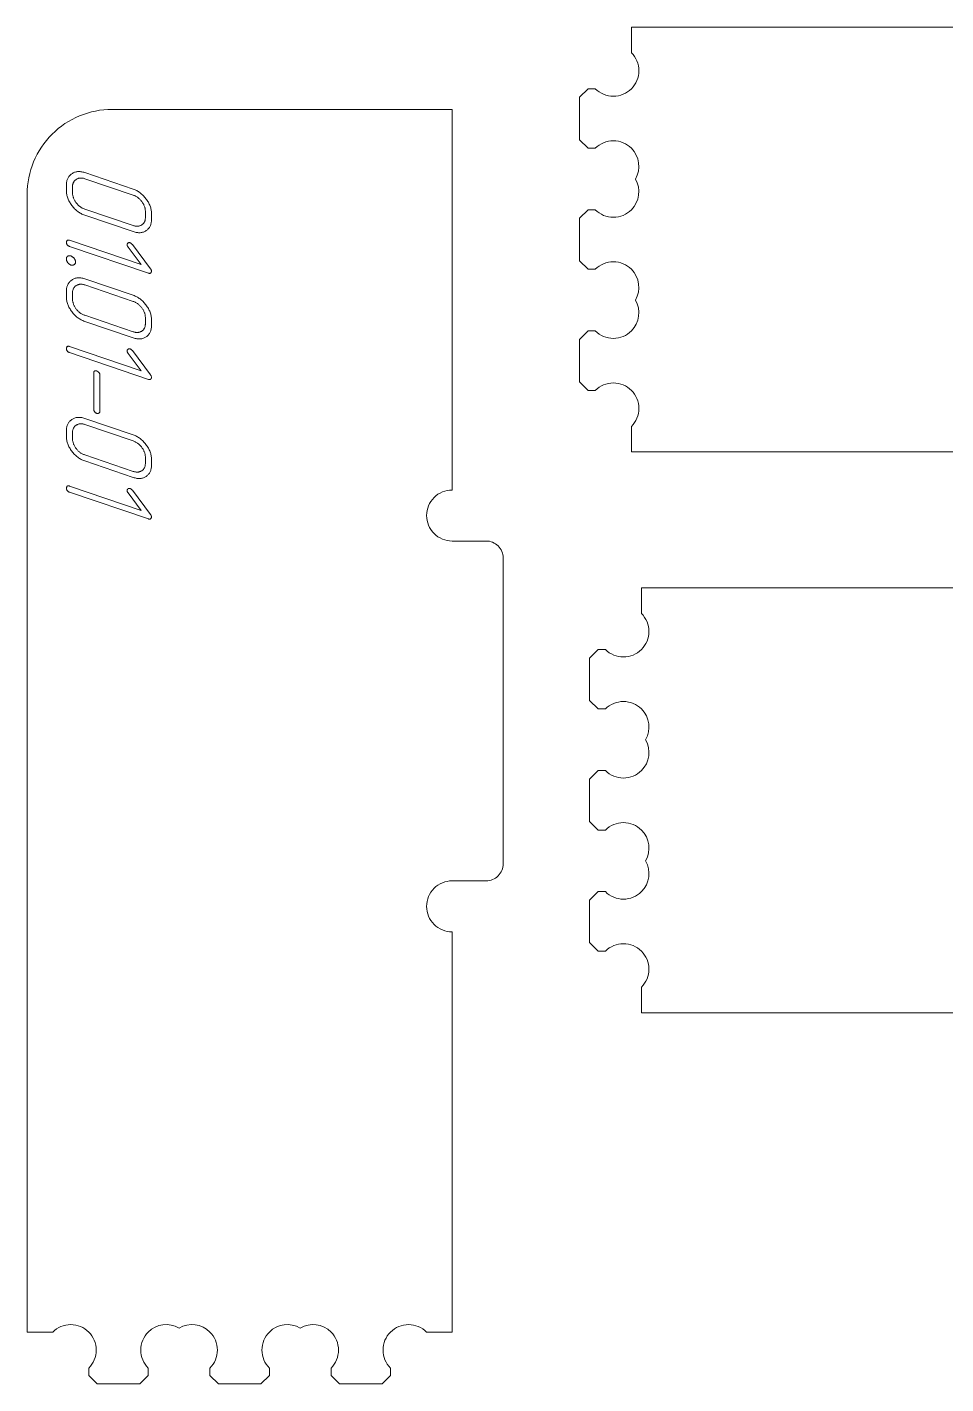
# Model space of a CAD drawing. Header units: millimetres. Extents: x 10 to 1486, y -701 to -10.
# Drawn here: x 808.2 to 916.3, y -690.5 to -530.9 of the extents above; entities that cross this region are included whole.
import ezdxf

# ---------------------------------------------------------------- set-up
doc = ezdxf.new("R2010")
doc.units = ezdxf.units.MM
doc.layers.add('cut', color=7, linetype='Continuous', lineweight=0)
doc.layers.add('mark', color=7, linetype='Continuous', lineweight=0)

msp = doc.modelspace()

# ---------------------------------------------------------------- linework, layer by layer
at = {"layer": 'cut'}
for points in [[(1013.227984, -530.853456), (879.328252, -530.853456), (879.328252, -533.860801, -0.4142135624), (879.328252, -538.103442, -0.4142135624), (875.085611, -538.103442), (874.228262, -538.103442), (873.228264, -539.10344), (873.228264, -544.10343), (874.228262, -545.103428), (875.085611, -545.103428, -0.4142135624), (879.328252, -545.103428, -0.3398485373), (879.802884, -548.728421, -0.3398485373), (879.328252, -552.353413, -0.4142135624), (875.085611, -552.353413), (874.228262, -552.353413), (873.228264, -553.353411), (873.228264, -558.353401), (874.228262, -559.353399), (875.085611, -559.353399, -0.4142135624), (879.328252, -559.353399, -0.339848591), (879.802884, -562.978392, -0.339848591), (879.328252, -566.603385, -0.4142135624), (875.085611, -566.603385), (874.228262, -566.603385), (873.228264, -567.603383), (873.228264, -572.603373), (874.228262, -573.603371), (875.085611, -573.603371, -0.4142135624), (879.328252, -573.603371, -0.4142135624), (879.328252, -577.846012), (879.328252, -580.853356), (926.428146, -580.853356, -1)], [(1014.415226, -596.853316), (880.515494, -596.853316), (880.515494, -599.86066, -0.4142135624), (880.515494, -604.103301, -0.4142135624), (876.272853, -604.103301), (875.415504, -604.103301), (874.415506, -605.103299), (874.415506, -610.103289), (875.415504, -611.103287), (876.272853, -611.103287, -0.4142135624), (880.515494, -611.103287, -0.339848591), (880.990126, -614.72828, -0.339848591), (880.515494, -618.353273, -0.4142135624), (876.272853, -618.353273), (875.415504, -618.353273), (874.415506, -619.353271), (874.415506, -624.353261), (875.415504, -625.353259), (876.272853, -625.353259, -0.4142135624), (880.515494, -625.353259, -0.3398485373), (880.990126, -628.978251, -0.3398485373), (880.515494, -632.603244, -0.4142135624), (876.272853, -632.603244), (875.415504, -632.603244), (874.415506, -633.603242), (874.415506, -638.603232), (875.415504, -639.60323), (876.272853, -639.60323, -0.4142135624), (880.515494, -639.60323, -0.4142135624), (880.515494, -643.845871), (880.515494, -646.853216), (927.615387, -646.853216, -1)]]:
    msp.add_lwpolyline(points, format="xyb", dxfattribs=at)
msp.add_lwpolyline([(826.112868, -683.957743, -0.3398485373), (829.737861, -684.432375, -0.4142135624), (829.737861, -688.675016), (829.737861, -689.532365), (830.737859, -690.532363), (835.737849, -690.532363), (836.737847, -689.532365), (836.737847, -688.675016, -0.1989123674), (835.859167, -686.553695, -0.1989123674), (836.737847, -684.432375, -0.339848591), (840.36284, -683.957743, -0.339848591), (843.987833, -684.432375, -0.4142135624), (843.987833, -688.675016), (843.987833, -689.532365), (844.987831, -690.532363), (849.987821, -690.532363), (850.987819, -689.532365), (850.987819, -688.675016, -0.1989123674), (850.109139, -686.553695, -0.1989123674), (850.987819, -684.432375, -0.4142135624), (855.23046, -684.432375), (858.237804, -684.432375), (858.237804, -637.332481, -0.4142135624), (855.237804, -634.332481, -0.4142135624), (858.237804, -631.332481), (862.237796, -631.332481, 0.4142135624), (864.237792, -629.332485), (864.237792, -593.332557, 0.4142135624), (862.237796, -591.332561), (858.237804, -591.332561, -0.4142135624), (855.237804, -588.332561, -0.4142135624), (858.237804, -585.332561), (858.237804, -540.532663), (818.237884, -540.532663, 0.4142135624), (808.237904, -550.532643), (808.237904, -684.432375), (811.245249, -684.432375, -0.4142135624), (815.48789, -684.432375, -0.4142135624), (815.48789, -688.675016), (815.48789, -689.532365), (816.487888, -690.532363), (821.487878, -690.532363), (822.487876, -689.532365), (822.487876, -688.675016, -0.1989123674), (821.609196, -686.553695, -0.1989123674), (822.487876, -684.432375, -0.3398485373)], format="xyb", close=True, dxfattribs=at)
at = {"layer": 'mark'}
for points in [[(815.005748, -552.982303), (820.720022, -554.924263), (820.830583, -554.959357), (820.939051, -554.988772), (821.045426, -555.01251), (821.149709, -555.030569), (821.251899, -555.04295), (821.351996, -555.049654), (821.450001, -555.050679), (821.545913, -555.046027), (821.639733, -555.035696), (821.73146, -555.019687), (821.821094, -554.998001), (821.908636, -554.970636), (821.994085, -554.937593), (822.077441, -554.898873), (822.158705, -554.854474), (822.237876, -554.804398), (822.31356, -554.749704), (822.38436, -554.691453), (822.450278, -554.629646), (822.511313, -554.564282), (822.567465, -554.495362), (822.618735, -554.422885), (822.665121, -554.346851), (822.706625, -554.267261), (822.743246, -554.184115), (822.774984, -554.097411), (822.80184, -554.007151), (822.823812, -553.913335), (822.840902, -553.815962), (822.853109, -553.715032), (822.860433, -553.610546), (822.862875, -553.502503), (822.862875, -552.788219), (822.860364, -552.675954), (822.85283, -552.564158), (822.840274, -552.452832), (822.822696, -552.341976), (822.800096, -552.231589), (822.772473, -552.121672), (822.739828, -552.012224), (822.702161, -551.903245), (822.659471, -551.794737), (822.611759, -551.686698), (822.559025, -551.579128), (822.501268, -551.472028), (822.43849, -551.365397), (822.370688, -551.259236), (822.297865, -551.153544), (822.220019, -551.048322), (822.138825, -550.945478), (822.055957, -550.84692), (821.971415, -550.752648), (821.885198, -550.662661), (821.797308, -550.576961), (821.707743, -550.495546), (821.616505, -550.418418), (821.523592, -550.345576), (821.429005, -550.277019), (821.332744, -550.212749), (821.234809, -550.152764), (821.1352, -550.097065), (821.033916, -550.045653), (820.930959, -549.998526), (820.826328, -549.955685), (820.720022, -549.917131), (815.005748, -547.97517), (814.894336, -547.939895), (814.785101, -547.910521), (814.678042, -547.887048), (814.573159, -547.869475), (814.470453, -547.857803), (814.369923, -547.852032), (814.27157, -547.852162), (814.175392, -547.858192), (814.081391, -547.870123), (813.989567, -547.887955), (813.899918, -547.911688), (813.812447, -547.941322), (813.727151, -547.976856), (813.644032, -548.018291), (813.563089, -548.065627), (813.484322, -548.118864), (813.409071, -548.176504), (813.338675, -548.23705), (813.273134, -548.300501), (813.212448, -548.366858), (813.156616, -548.436121), (813.10564, -548.508289), (813.059518, -548.583364), (813.018252, -548.661343), (812.98184, -548.742229), (812.950283, -548.82602), (812.923581, -548.912717), (812.901734, -549.00232), (812.884742, -549.094828), (812.872605, -549.190243), (812.865322, -549.288562), (812.862895, -549.389788), (812.862895, -550.104072), (812.865364, -550.215486), (812.872772, -550.326513), (812.885119, -550.437155), (812.902404, -550.54741), (812.924627, -550.657278), (812.95179, -550.766761), (812.983891, -550.875857), (813.02093, -550.984567), (813.062908, -551.092891), (813.109825, -551.200828), (813.161681, -551.308379), (813.218475, -551.415544), (813.280207, -551.522323), (813.346878, -551.628715), (813.418488, -551.734721), (813.495036, -551.840341), (813.575017, -551.943639), (813.656922, -552.042681), (813.740753, -552.137466), (813.826509, -552.227994), (813.91419, -552.314265), (814.003797, -552.396279), (814.095328, -552.474037), (814.188785, -552.547538), (814.284167, -552.616782), (814.381474, -552.68177), (814.480707, -552.742501), (814.581865, -552.798975), (814.684948, -552.851192), (814.789956, -552.899152), (814.896889, -552.942856)], [(815.005748, -552.268019), (820.720022, -554.209979), (820.792594, -554.233003), (820.863883, -554.252297), (820.933889, -554.267863), (821.002611, -554.279699), (821.070049, -554.287805), (821.136204, -554.292183), (821.201076, -554.292831), (821.264664, -554.28975), (821.326968, -554.28294), (821.387989, -554.272401), (821.447727, -554.258132), (821.506181, -554.240134), (821.563352, -554.218407), (821.619239, -554.19295), (821.673843, -554.163765), (821.727163, -554.13085), (821.778195, -554.094841), (821.825935, -554.056375), (821.870382, -554.01545), (821.911538, -553.972068), (821.9494, -553.926228), (821.98397, -553.877929), (822.015248, -553.827173), (822.043234, -553.773959), (822.067927, -553.718287), (822.089327, -553.660156), (822.107436, -553.599568), (822.122251, -553.536522), (822.133775, -553.471018), (822.142006, -553.403056), (822.146944, -553.332636), (822.148591, -553.259758), (822.148591, -552.545474), (822.146958, -552.471495), (822.142062, -552.397775), (822.1339, -552.324312), (822.122475, -552.251107), (822.107784, -552.178159), (822.08983, -552.105469), (822.06861, -552.033037), (822.044127, -551.960862), (822.016378, -551.888945), (821.985365, -551.817286), (821.951088, -551.745885), (821.913546, -551.674741), (821.87274, -551.603854), (821.828669, -551.533226), (821.781334, -551.462855), (821.730734, -551.392741), (821.677819, -551.324157), (821.623536, -551.258373), (821.567886, -551.195389), (821.510869, -551.135205), (821.452484, -551.077821), (821.392733, -551.023238), (821.331614, -550.971455), (821.269128, -550.922472), (821.205275, -550.876289), (821.140055, -550.832906), (821.073467, -550.792324), (821.005513, -550.754542), (820.936191, -550.71956), (820.865502, -550.687378), (820.793445, -550.657996), (820.720022, -550.631415), (815.005748, -548.689454), (814.934026, -548.666765), (814.863505, -548.64786), (814.794183, -548.632739), (814.726061, -548.621402), (814.659139, -548.613849), (814.593416, -548.610081), (814.528893, -548.610097), (814.46557, -548.613896), (814.403447, -548.62148), (814.342524, -548.632849), (814.2828, -548.648001), (814.224276, -548.666938), (814.166952, -548.689658), (814.110828, -548.716163), (814.055903, -548.746452), (814.002178, -548.780526), (813.950714, -548.817571), (813.902569, -548.856778), (813.857745, -548.898144), (813.816241, -548.941672), (813.778058, -548.98736), (813.743194, -549.035209), (813.711652, -549.085219), (813.683429, -549.137389), (813.658527, -549.191719), (813.636945, -549.248211), (813.618683, -549.306863), (813.603742, -549.367676), (813.592121, -549.430649), (813.58382, -549.495783), (813.578839, -549.563078), (813.577179, -549.632533), (813.577179, -550.346817), (813.57877, -550.419093), (813.583541, -550.491278), (813.591493, -550.563373), (813.602626, -550.635377), (813.616939, -550.70729), (813.634434, -550.779113), (813.655109, -550.850845), (813.678965, -550.922486), (813.706001, -550.994036), (813.736219, -551.065496), (813.769617, -551.136865), (813.806197, -551.208144), (813.845957, -551.279331), (813.888897, -551.350428), (813.935019, -551.421435), (813.984321, -551.492351), (814.036023, -551.561822), (814.089343, -551.628494), (814.144282, -551.692367), (814.200839, -551.753441), (814.259014, -551.811716), (814.318807, -551.867193), (814.380219, -551.91987), (814.443249, -551.969749), (814.507897, -552.016829), (814.574164, -552.06111), (814.642049, -552.102592), (814.711552, -552.141275), (814.782673, -552.177159), (814.855413, -552.210245), (814.929771, -552.240531)], [(813.218586, -556.653501), (822.514326, -559.812646), (822.543278, -559.821515), (822.571162, -559.828074), (822.597979, -559.832322), (822.623729, -559.834261), (822.648411, -559.833889), (822.672027, -559.831207), (822.694575, -559.826216), (822.716056, -559.818914), (822.736469, -559.809302), (822.755816, -559.79738), (822.77406, -559.783213), (822.790747, -559.767645), (822.805737, -559.750937), (822.81903, -559.733087), (822.830626, -559.714097), (822.840526, -559.693966), (822.848728, -559.672694), (822.855233, -559.650282), (822.860041, -559.626729), (822.863152, -559.602034), (822.864269, -559.549512), (822.85839, -559.496457), (822.845456, -559.444022), (822.825467, -559.392207), (822.798424, -559.341013), (822.764326, -559.290438), (820.614777, -556.42426), (820.570223, -556.383988), (820.529697, -556.348437), (820.4932, -556.31761), (820.460731, -556.291504), (820.43229, -556.270121), (820.407878, -556.25346), (820.387494, -556.241522), (820.371139, -556.234305), (820.334199, -556.223428), (820.298601, -556.216354), (820.264347, -556.213083), (820.231435, -556.213616), (820.199866, -556.217952), (820.169639, -556.226092), (820.140756, -556.238035), (820.113215, -556.253781), (820.088025, -556.272669), (820.066194, -556.29404), (820.047721, -556.317891), (820.032607, -556.344224), (820.020852, -556.373039), (820.012455, -556.404335), (820.007417, -556.438113), (820.005738, -556.474372), (820.007412, -556.508422), (820.012434, -556.542717), (820.020805, -556.577256), (820.032523, -556.612039), (820.04759, -556.647066), (820.066005, -556.682337), (820.087769, -556.717853), (820.11288, -556.753612), (821.648592, -558.804166), (813.218363, -555.939105), (813.173471, -555.925545), (813.131707, -555.916393), (813.093072, -555.91165), (813.057565, -555.911315), (813.025187, -555.915389), (812.995937, -555.923871), (812.969816, -555.936761), (812.946823, -555.95406), (812.926734, -555.991764), (812.909323, -556.026584), (812.894591, -556.058519), (812.882538, -556.08757), (812.873163, -556.113737), (812.866466, -556.137019), (812.862448, -556.157417), (812.861109, -556.174931), (812.86245, -556.213778), (812.866473, -556.251751), (812.873178, -556.288848), (812.882566, -556.32507), (812.894635, -556.360416), (812.909386, -556.394887), (812.926819, -556.428482), (812.946935, -556.461202), (812.973079, -556.493528), (813.001455, -556.523486), (813.032063, -556.551076), (813.064903, -556.576297), (813.099976, -556.59915), (813.13728, -556.619635), (813.176817, -556.637752)], [(813.934321, -558.503944), (813.932501, -558.454901), (813.927039, -558.406881), (813.917936, -558.359883), (813.905192, -558.313907), (813.888807, -558.268953), (813.86878, -558.225021), (813.845113, -558.182111), (813.817804, -558.140224), (813.786854, -558.099358), (813.752263, -558.059515), (813.714316, -558.020798), (813.676733, -557.984562), (813.640656, -557.951223), (813.606085, -557.920782), (813.573022, -557.893239), (813.541465, -557.868593), (813.511415, -557.846845), (813.482871, -557.827995), (813.455835, -557.812042), (813.430304, -557.798987), (813.406281, -557.78883), (813.400511, -557.786743), (813.391922, -557.783852), (813.37199, -557.777607), (813.33269, -557.76719), (813.294144, -557.75954), (813.256351, -557.754655), (813.219312, -557.752537), (813.183025, -557.753185), (813.147493, -557.756599), (813.112713, -557.76278), (813.078687, -557.771726), (813.045414, -557.783439), (813.012895, -557.797918), (812.990373, -557.813236), (812.969682, -557.830483), (812.950822, -557.849661), (812.933793, -557.87077), (812.918595, -557.893809), (812.905229, -557.918779), (812.893693, -557.945679), (812.883989, -557.97451), (812.876115, -558.005271), (812.870073, -558.037963), (812.865861, -558.072585), (812.863481, -558.109138), (812.862937, -558.147792), (812.864402, -558.187461), (812.867959, -558.226402), (812.873609, -558.264617), (812.881352, -558.302103), (812.891187, -558.338862), (812.903115, -558.374894), (812.917136, -558.410198), (812.933249, -558.444775), (812.951455, -558.478624), (812.971753, -558.511746), (812.994145, -558.54414), (813.018628, -558.575806), (813.045058, -558.606675), (813.099362, -558.663894), (813.154712, -558.714667), (813.211108, -558.758993), (813.268551, -558.796873), (813.32704, -558.828305), (813.386575, -558.853291), (813.416641, -558.863274), (813.446487, -558.871127), (813.476072, -558.876798), (813.505395, -558.880286), (813.534456, -558.881591), (813.563256, -558.880714), (813.591794, -558.877654), (813.620071, -558.872412), (813.648086, -558.864987), (813.67584, -558.85538), (813.703332, -558.84359), (813.730562, -558.829618), (813.783652, -558.795512), (813.807717, -558.776565), (813.82969, -558.756645), (813.84957, -558.735752), (813.867357, -558.713887), (813.883052, -558.691049), (813.896654, -558.667238), (813.908163, -558.642454), (813.91758, -558.616697), (813.924904, -558.589968), (813.930136, -558.562266), (813.933275, -558.533591)], [(815.005748, -565.482278), (820.720022, -567.424238), (820.830583, -567.459332), (820.939051, -567.488747), (821.045426, -567.512485), (821.149709, -567.530544), (821.251899, -567.542925), (821.351996, -567.549629), (821.450001, -567.550654), (821.545913, -567.546002), (821.639733, -567.535671), (821.73146, -567.519662), (821.821094, -567.497976), (821.908636, -567.470611), (821.994085, -567.437568), (822.077441, -567.398848), (822.158705, -567.354449), (822.237876, -567.304373), (822.31356, -567.249679), (822.38436, -567.191428), (822.450278, -567.129621), (822.511313, -567.064257), (822.567465, -566.995337), (822.618735, -566.92286), (822.665121, -566.846826), (822.706625, -566.767236), (822.743246, -566.68409), (822.774984, -566.597386), (822.80184, -566.507126), (822.823812, -566.41331), (822.840902, -566.315937), (822.853109, -566.215007), (822.860433, -566.110521), (822.862875, -566.002478), (822.862875, -565.288194), (822.860364, -565.175929), (822.85283, -565.064133), (822.840274, -564.952807), (822.822696, -564.841951), (822.800096, -564.731564), (822.772473, -564.621647), (822.739828, -564.512199), (822.702161, -564.40322), (822.659471, -564.294712), (822.611759, -564.186673), (822.559025, -564.079103), (822.501268, -563.972003), (822.43849, -563.865372), (822.370688, -563.759211), (822.297865, -563.653519), (822.220019, -563.548297), (822.138825, -563.445453), (822.055957, -563.346895), (821.971415, -563.252623), (821.885198, -563.162636), (821.797308, -563.076936), (821.707743, -562.995521), (821.616505, -562.918393), (821.523592, -562.845551), (821.429005, -562.776994), (821.332744, -562.712724), (821.234809, -562.652739), (821.1352, -562.59704), (821.033916, -562.545628), (820.930959, -562.498501), (820.826328, -562.45566), (820.720022, -562.417106), (815.005748, -560.475145), (814.894336, -560.43987), (814.785101, -560.410496), (814.678042, -560.387023), (814.573159, -560.36945), (814.470453, -560.357778), (814.369923, -560.352007), (814.27157, -560.352137), (814.175392, -560.358167), (814.081391, -560.370098), (813.989567, -560.38793), (813.899918, -560.411663), (813.812447, -560.441297), (813.727151, -560.476831), (813.644032, -560.518266), (813.563089, -560.565602), (813.484322, -560.618839), (813.409071, -560.676479), (813.338675, -560.737025), (813.273134, -560.800476), (813.212448, -560.866833), (813.156616, -560.936096), (813.10564, -561.008264), (813.059518, -561.083339), (813.018252, -561.161318), (812.98184, -561.242204), (812.950283, -561.325995), (812.923581, -561.412692), (812.901734, -561.502295), (812.884742, -561.594803), (812.872605, -561.690218), (812.865322, -561.788537), (812.862895, -561.889763), (812.862895, -562.604047), (812.865364, -562.715461), (812.872772, -562.826488), (812.885119, -562.93713), (812.902404, -563.047385), (812.924627, -563.157253), (812.95179, -563.266736), (812.983891, -563.375832), (813.02093, -563.484542), (813.062908, -563.592866), (813.109825, -563.700803), (813.161681, -563.808354), (813.218475, -563.915519), (813.280207, -564.022298), (813.346878, -564.12869), (813.418488, -564.234696), (813.495036, -564.340316), (813.575017, -564.443614), (813.656922, -564.542656), (813.740753, -564.637441), (813.826509, -564.727969), (813.91419, -564.81424), (814.003797, -564.896254), (814.095328, -564.974012), (814.188785, -565.047513), (814.284167, -565.116757), (814.381474, -565.181745), (814.480707, -565.242476), (814.581865, -565.29895), (814.684948, -565.351167), (814.789956, -565.399127), (814.896889, -565.442831)], [(815.005748, -564.767994), (820.720022, -566.709954), (820.792594, -566.732978), (820.863883, -566.752272), (820.933889, -566.767838), (821.002611, -566.779674), (821.070049, -566.78778), (821.136204, -566.792158), (821.201076, -566.792806), (821.264664, -566.789725), (821.326968, -566.782915), (821.387989, -566.772376), (821.447727, -566.758107), (821.506181, -566.740109), (821.563352, -566.718382), (821.619239, -566.692925), (821.673843, -566.66374), (821.727163, -566.630825), (821.778195, -566.594816), (821.825935, -566.55635), (821.870382, -566.515425), (821.911538, -566.472043), (821.9494, -566.426203), (821.98397, -566.377904), (822.015248, -566.327148), (822.043234, -566.273934), (822.067927, -566.218262), (822.089327, -566.160131), (822.107436, -566.099543), (822.122251, -566.036497), (822.133775, -565.970993), (822.142006, -565.903031), (822.146944, -565.832611), (822.148591, -565.759733), (822.148591, -565.045449), (822.146958, -564.97147), (822.142062, -564.89775), (822.1339, -564.824287), (822.122475, -564.751082), (822.107784, -564.678134), (822.08983, -564.605444), (822.06861, -564.533012), (822.044127, -564.460837), (822.016378, -564.38892), (821.985365, -564.317261), (821.951088, -564.24586), (821.913546, -564.174716), (821.87274, -564.103829), (821.828669, -564.033201), (821.781334, -563.96283), (821.730734, -563.892716), (821.677819, -563.824132), (821.623536, -563.758348), (821.567886, -563.695364), (821.510869, -563.63518), (821.452484, -563.577796), (821.392733, -563.523213), (821.331614, -563.47143), (821.269128, -563.422447), (821.205275, -563.376264), (821.140055, -563.332881), (821.073467, -563.292299), (821.005513, -563.254517), (820.936191, -563.219535), (820.865502, -563.187353), (820.793445, -563.157971), (820.720022, -563.13139), (815.005748, -561.189429), (814.934026, -561.16674), (814.863505, -561.147835), (814.794183, -561.132714), (814.726061, -561.121377), (814.659139, -561.113824), (814.593416, -561.110056), (814.528893, -561.110072), (814.46557, -561.113871), (814.403447, -561.121455), (814.342524, -561.132824), (814.2828, -561.147976), (814.224276, -561.166913), (814.166952, -561.189633), (814.110828, -561.216138), (814.055903, -561.246427), (814.002178, -561.280501), (813.950714, -561.317546), (813.902569, -561.356753), (813.857745, -561.398119), (813.816241, -561.441647), (813.778058, -561.487335), (813.743194, -561.535184), (813.711652, -561.585194), (813.683429, -561.637364), (813.658527, -561.691694), (813.636945, -561.748186), (813.618683, -561.806838), (813.603742, -561.867651), (813.592121, -561.930624), (813.58382, -561.995758), (813.578839, -562.063053), (813.577179, -562.132508), (813.577179, -562.846792), (813.57877, -562.919068), (813.583541, -562.991253), (813.591493, -563.063348), (813.602626, -563.135352), (813.616939, -563.207265), (813.634434, -563.279088), (813.655109, -563.35082), (813.678965, -563.422461), (813.706001, -563.494011), (813.736219, -563.565471), (813.769617, -563.63684), (813.806197, -563.708119), (813.845957, -563.779306), (813.888897, -563.850403), (813.935019, -563.92141), (813.984321, -563.992326), (814.036023, -564.061797), (814.089343, -564.128469), (814.144282, -564.192342), (814.200839, -564.253416), (814.259014, -564.311691), (814.318807, -564.367168), (814.380219, -564.419845), (814.443249, -564.469724), (814.507897, -564.516804), (814.574164, -564.561085), (814.642049, -564.602567), (814.711552, -564.64125), (814.782673, -564.677134), (814.855413, -564.71022), (814.929771, -564.740506)], [(813.218586, -569.153476), (822.514326, -572.312621), (822.543278, -572.32149), (822.571162, -572.328049), (822.597979, -572.332297), (822.623729, -572.334236), (822.648411, -572.333864), (822.672027, -572.331182), (822.694575, -572.326191), (822.716056, -572.318889), (822.736469, -572.309277), (822.755816, -572.297355), (822.77406, -572.283188), (822.790747, -572.26762), (822.805737, -572.250912), (822.81903, -572.233062), (822.830626, -572.214072), (822.840526, -572.193941), (822.848728, -572.172669), (822.855233, -572.150257), (822.860041, -572.126704), (822.863152, -572.102009), (822.864269, -572.049487), (822.85839, -571.996432), (822.845456, -571.943997), (822.825467, -571.892182), (822.798424, -571.840988), (822.764326, -571.790413), (820.614777, -568.924235), (820.570223, -568.883963), (820.529697, -568.848412), (820.4932, -568.817585), (820.460731, -568.791479), (820.43229, -568.770096), (820.407878, -568.753435), (820.387494, -568.741497), (820.371139, -568.73428), (820.334199, -568.723403), (820.298601, -568.716329), (820.264347, -568.713058), (820.231435, -568.713591), (820.199866, -568.717927), (820.169639, -568.726067), (820.140756, -568.73801), (820.113215, -568.753756), (820.088025, -568.772644), (820.066194, -568.794015), (820.047721, -568.817866), (820.032607, -568.844199), (820.020852, -568.873014), (820.012455, -568.90431), (820.007417, -568.938088), (820.005738, -568.974347), (820.007412, -569.008397), (820.012434, -569.042692), (820.020805, -569.077231), (820.032523, -569.112014), (820.04759, -569.147041), (820.066005, -569.182312), (820.087769, -569.217828), (820.11288, -569.253587), (821.648592, -571.304141), (813.218363, -568.43908), (813.173471, -568.42552), (813.131707, -568.416368), (813.093072, -568.411625), (813.057565, -568.41129), (813.025187, -568.415364), (812.995937, -568.423846), (812.969816, -568.436736), (812.946823, -568.454035), (812.926734, -568.491739), (812.909323, -568.526559), (812.894591, -568.558494), (812.882538, -568.587545), (812.873163, -568.613712), (812.866466, -568.636994), (812.862448, -568.657392), (812.861109, -568.674906), (812.86245, -568.713753), (812.866473, -568.751726), (812.873178, -568.788823), (812.882566, -568.825045), (812.894635, -568.860391), (812.909386, -568.894862), (812.926819, -568.928457), (812.946935, -568.961177), (812.973079, -568.993503), (813.001455, -569.023461), (813.032063, -569.051051), (813.064903, -569.076272), (813.099976, -569.099125), (813.13728, -569.11961), (813.176817, -569.137727)], [(816.077174, -571.553583), (816.077174, -575.839289), (816.07896, -575.881525), (816.084317, -575.922519), (816.093246, -575.962272), (816.105746, -576.000783), (816.121817, -576.038053), (816.14146, -576.074081), (816.164674, -576.108868), (816.19146, -576.142413), (816.220254, -576.173961), (816.249495, -576.202757), (816.279183, -576.228802), (816.309317, -576.252094), (816.339897, -576.272635), (816.370924, -576.290424), (816.402397, -576.305462), (816.434316, -576.317747), (816.466236, -576.326822), (816.497709, -576.332172), (816.528736, -576.333798), (816.559316, -576.331698), (816.58945, -576.325874), (816.619137, -576.316324), (816.648378, -576.30305), (816.677173, -576.286051), (816.703959, -576.266359), (816.727173, -576.245007), (816.746816, -576.221995), (816.762887, -576.197323), (816.775387, -576.170991), (816.784316, -576.142999), (816.789673, -576.113346), (816.791458, -576.082034), (816.791458, -571.796328), (816.790234, -571.763214), (816.786562, -571.730837), (816.780441, -571.699197), (816.771871, -571.668293), (816.760854, -571.638126), (816.747388, -571.608695), (816.731473, -571.580002), (816.71311, -571.552045), (816.692299, -571.524824), (816.66904, -571.498341), (816.6183, -571.448647), (816.594141, -571.426567), (816.571049, -571.406421), (816.549024, -571.388208), (816.528066, -571.371929), (816.508176, -571.357582), (816.489352, -571.34517), (816.471597, -571.33469), (816.454908, -571.326144), (816.439286, -571.319532), (816.435548, -571.318181), (816.429859, -571.316265), (816.416571, -571.312089), (816.364674, -571.299893), (816.314785, -571.294909), (816.266906, -571.297136), (816.221035, -571.306575), (816.177174, -571.323226), (816.153737, -571.341279), (816.133424, -571.3624), (816.116237, -571.386591), (816.102174, -571.413851), (816.091237, -571.44418), (816.083424, -571.477578), (816.078737, -571.514046)], [(815.005748, -581.910817), (820.720022, -583.852777), (820.830583, -583.88787), (820.939051, -583.917286), (821.045426, -583.941023), (821.149709, -583.959083), (821.251899, -583.971464), (821.351996, -583.978167), (821.450001, -583.979193), (821.545913, -583.97454), (821.639733, -583.96421), (821.73146, -583.948201), (821.821094, -583.926514), (821.908636, -583.89915), (821.994085, -583.866107), (822.077441, -583.827386), (822.158705, -583.782988), (822.237876, -583.732911), (822.31356, -583.678217), (822.38436, -583.619967), (822.450278, -583.55816), (822.511313, -583.492796), (822.567465, -583.423876), (822.618735, -583.351399), (822.665121, -583.275365), (822.706625, -583.195775), (822.743246, -583.112628), (822.774984, -583.025925), (822.80184, -582.935665), (822.823812, -582.841848), (822.840902, -582.744475), (822.853109, -582.643546), (822.860433, -582.539059), (822.862875, -582.431016), (822.862875, -581.716732), (822.860364, -581.604467), (822.85283, -581.492672), (822.840274, -581.381346), (822.822696, -581.270489), (822.800096, -581.160102), (822.772473, -581.050185), (822.739828, -580.940737), (822.702161, -580.831759), (822.659471, -580.72325), (822.611759, -580.615211), (822.559025, -580.507641), (822.501268, -580.400541), (822.43849, -580.293911), (822.370688, -580.18775), (822.297865, -580.082058), (822.220019, -579.976836), (822.138825, -579.873992), (822.055957, -579.775434), (821.971415, -579.681161), (821.885198, -579.591175), (821.797308, -579.505474), (821.707743, -579.42406), (821.616505, -579.346932), (821.523592, -579.274089), (821.429005, -579.205533), (821.332744, -579.141262), (821.234809, -579.081278), (821.1352, -579.025579), (821.033916, -578.974166), (820.930959, -578.92704), (820.826328, -578.884199), (820.720022, -578.845644), (815.005748, -576.903684), (814.894336, -576.868409), (814.785101, -576.839035), (814.678042, -576.815561), (814.573159, -576.797988), (814.470453, -576.786317), (814.369923, -576.780546), (814.27157, -576.780675), (814.175392, -576.786706), (814.081391, -576.798637), (813.989567, -576.816469), (813.899918, -576.840202), (813.812447, -576.869835), (813.727151, -576.90537), (813.644032, -576.946805), (813.563089, -576.994141), (813.484322, -577.047378), (813.409071, -577.105018), (813.338675, -577.165563), (813.273134, -577.229015), (813.212448, -577.295372), (813.156616, -577.364634), (813.10564, -577.436803), (813.059518, -577.511877), (813.018252, -577.589857), (812.98184, -577.670743), (812.950283, -577.754534), (812.923581, -577.841231), (812.901734, -577.930834), (812.884742, -578.023342), (812.872605, -578.118756), (812.865322, -578.217076), (812.862895, -578.318301), (812.862895, -579.032586), (812.865364, -579.144), (812.872772, -579.255027), (812.885119, -579.365668), (812.902404, -579.475923), (812.924627, -579.585792), (812.95179, -579.695274), (812.983891, -579.804371), (813.02093, -579.913081), (813.062908, -580.021404), (813.109825, -580.129342), (813.161681, -580.236893), (813.218475, -580.344058), (813.280207, -580.450836), (813.346878, -580.557229), (813.418488, -580.663235), (813.495036, -580.768855), (813.575017, -580.872153), (813.656922, -580.971194), (813.740753, -581.065979), (813.826509, -581.156507), (813.91419, -581.242779), (814.003797, -581.324793), (814.095328, -581.402551), (814.188785, -581.476052), (814.284167, -581.545296), (814.381474, -581.610284), (814.480707, -581.671014), (814.581865, -581.727488), (814.684948, -581.779705), (814.789956, -581.827666), (814.896889, -581.87137)], [(815.005748, -581.196532), (820.720022, -583.138493), (820.792594, -583.161516), (820.863883, -583.180811), (820.933889, -583.196376), (821.002611, -583.208212), (821.070049, -583.216319), (821.136204, -583.220696), (821.201076, -583.221345), (821.264664, -583.218264), (821.326968, -583.211454), (821.387989, -583.200914), (821.447727, -583.186645), (821.506181, -583.168647), (821.563352, -583.14692), (821.619239, -583.121464), (821.673843, -583.092278), (821.727163, -583.059363), (821.778195, -583.023355), (821.825935, -582.984888), (821.870382, -582.943964), (821.911538, -582.900582), (821.9494, -582.854741), (821.98397, -582.806443), (822.015248, -582.755687), (822.043234, -582.702472), (822.067927, -582.6468), (822.089327, -582.58867), (822.107436, -582.528082), (822.122251, -582.465036), (822.133775, -582.399531), (822.142006, -582.331569), (822.146944, -582.261149), (822.148591, -582.188271), (822.148591, -581.473987), (822.146958, -581.400009), (822.142062, -581.326288), (822.1339, -581.252825), (822.122475, -581.17962), (822.107784, -581.106673), (822.08983, -581.033983), (822.06861, -580.96155), (822.044127, -580.889376), (822.016378, -580.817459), (821.985365, -580.7458), (821.951088, -580.674398), (821.913546, -580.603254), (821.87274, -580.532368), (821.828669, -580.461739), (821.781334, -580.391368), (821.730734, -580.321255), (821.677819, -580.252671), (821.623536, -580.186886), (821.567886, -580.123902), (821.510869, -580.063718), (821.452484, -580.006335), (821.392733, -579.951751), (821.331614, -579.899968), (821.269128, -579.850985), (821.205275, -579.804802), (821.140055, -579.76142), (821.073467, -579.720837), (821.005513, -579.683055), (820.936191, -579.648073), (820.865502, -579.615891), (820.793445, -579.58651), (820.720022, -579.559928), (815.005748, -577.617968), (814.934026, -577.595279), (814.863505, -577.576373), (814.794183, -577.561252), (814.726061, -577.549916), (814.659139, -577.542363), (814.593416, -577.538594), (814.528893, -577.53861), (814.46557, -577.54241), (814.403447, -577.549994), (814.342524, -577.561362), (814.2828, -577.576515), (814.224276, -577.595451), (814.166952, -577.618172), (814.110828, -577.644677), (814.055903, -577.674966), (814.002178, -577.709039), (813.950714, -577.746085), (813.902569, -577.785291), (813.857745, -577.826658), (813.816241, -577.870186), (813.778058, -577.915874), (813.743194, -577.963723), (813.711652, -578.013732), (813.683429, -578.065902), (813.658527, -578.120233), (813.636945, -578.176724), (813.618683, -578.235377), (813.603742, -578.296189), (813.592121, -578.359163), (813.58382, -578.424297), (813.578839, -578.491591), (813.577179, -578.561046), (813.577179, -579.275331), (813.57877, -579.347607), (813.583541, -579.419792), (813.591493, -579.491887), (813.602626, -579.56389), (813.616939, -579.635804), (813.634434, -579.707626), (813.655109, -579.779358), (813.678965, -579.850999), (813.706001, -579.92255), (813.736219, -579.99401), (813.769617, -580.065379), (813.806197, -580.136657), (813.845957, -580.207845), (813.888897, -580.278942), (813.935019, -580.349948), (813.984321, -580.420864), (814.036023, -580.490335), (814.089343, -580.557007), (814.144282, -580.62088), (814.200839, -580.681954), (814.259014, -580.74023), (814.318807, -580.795706), (814.380219, -580.848384), (814.443249, -580.898263), (814.507897, -580.945342), (814.574164, -580.989623), (814.642049, -581.031105), (814.711552, -581.069789), (814.782673, -581.105673), (814.855413, -581.138758), (814.929771, -581.169045)], [(813.218586, -585.582015), (822.514326, -588.74116), (822.543278, -588.750029), (822.571162, -588.756587), (822.597979, -588.760836), (822.623729, -588.762774), (822.648411, -588.762402), (822.672027, -588.759721), (822.694575, -588.754729), (822.716056, -588.747427), (822.736469, -588.737815), (822.755816, -588.725894), (822.77406, -588.711727), (822.790747, -588.696159), (822.805737, -588.67945), (822.81903, -588.661601), (822.830626, -588.642611), (822.840526, -588.62248), (822.848728, -588.601208), (822.855233, -588.578795), (822.860041, -588.555242), (822.863152, -588.530548), (822.864269, -588.478025), (822.85839, -588.424971), (822.845456, -588.372536), (822.825467, -588.320721), (822.798424, -588.269526), (822.764326, -588.218951), (820.614777, -585.352774), (820.570223, -585.312501), (820.529697, -585.276951), (820.4932, -585.246123), (820.460731, -585.220018), (820.43229, -585.198634), (820.407878, -585.181974), (820.387494, -585.170035), (820.371139, -585.162819), (820.334199, -585.151942), (820.298601, -585.144868), (820.264347, -585.141597), (820.231435, -585.14213), (820.199866, -585.146466), (820.169639, -585.154605), (820.140756, -585.166548), (820.113215, -585.182294), (820.088025, -585.201183), (820.066194, -585.222553), (820.047721, -585.246405), (820.032607, -585.272738), (820.020852, -585.301552), (820.012455, -585.332849), (820.007417, -585.366626), (820.005738, -585.402885), (820.007412, -585.436936), (820.012434, -585.471231), (820.020805, -585.505769), (820.032523, -585.540552), (820.04759, -585.57558), (820.066005, -585.610851), (820.087769, -585.646366), (820.11288, -585.682126), (821.648592, -587.73268), (813.218363, -584.867619), (813.173471, -584.854058), (813.131707, -584.844907), (813.093072, -584.840163), (813.057565, -584.839829), (813.025187, -584.843902), (812.995937, -584.852384), (812.969816, -584.865275), (812.946823, -584.882574), (812.926734, -584.920278), (812.909323, -584.955098), (812.894591, -584.987033), (812.882538, -585.016084), (812.873163, -585.04225), (812.866466, -585.065533), (812.862448, -585.085931), (812.861109, -585.103444), (812.86245, -585.142292), (812.866473, -585.180265), (812.873178, -585.217362), (812.882566, -585.253583), (812.894635, -585.28893), (812.909386, -585.3234), (812.926819, -585.356996), (812.946935, -585.389716), (812.973079, -585.422042), (813.001455, -585.451999), (813.032063, -585.479589), (813.064903, -585.50481), (813.099976, -585.527664), (813.13728, -585.548149), (813.176817, -585.566266)]]:
    msp.add_lwpolyline(points, close=True, dxfattribs=at)

doc.saveas('drawing.dxf')
